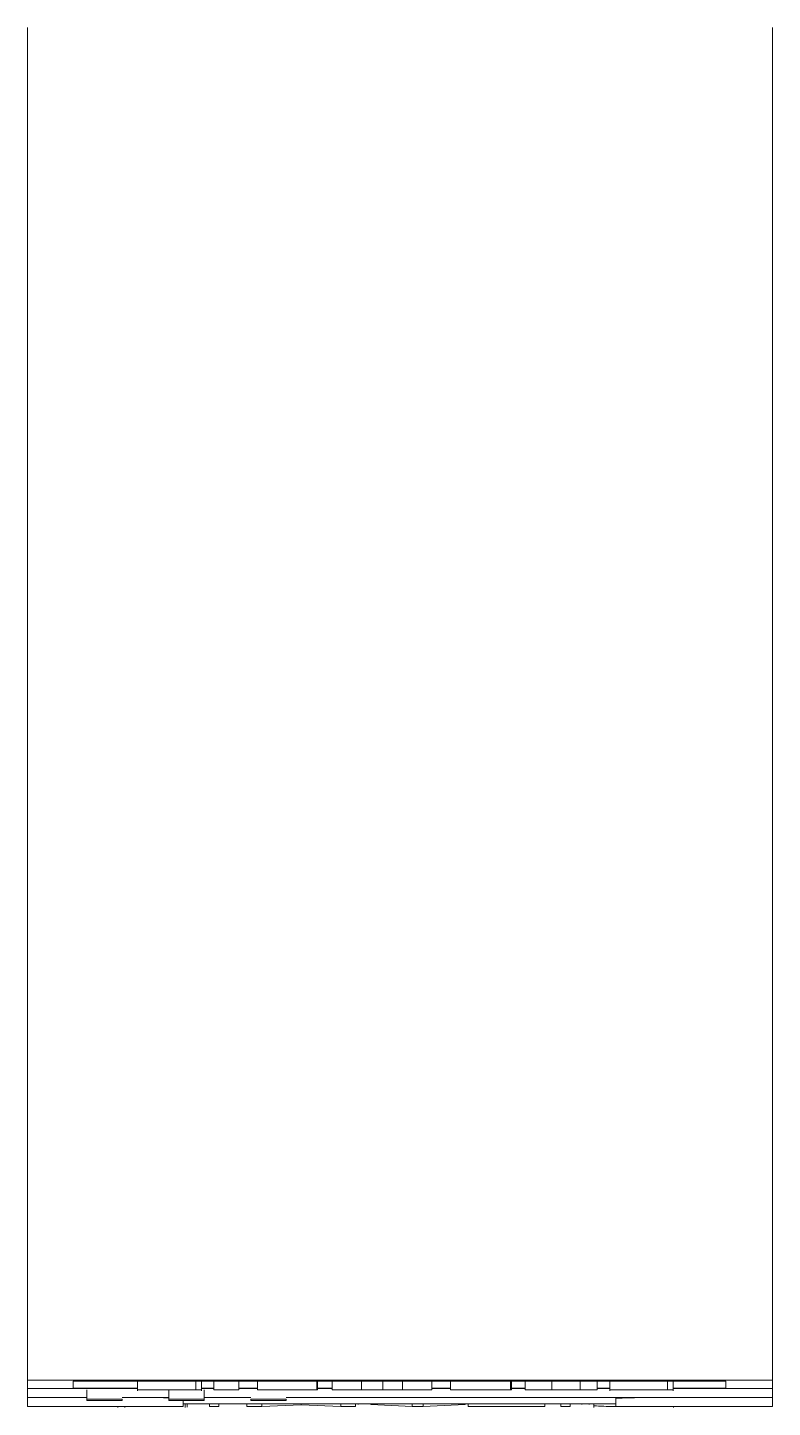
# Model space of a CAD drawing. Header units: millimetres. Extents: x 0 to 594, y 0 to 420.
# Drawn here: x 285.45 to 305.42, y 95.12 to 132.14 of the extents above; entities that cross this region are included whole.
import ezdxf

# ---------------------------------------------------------------- set-up
doc = ezdxf.new("R2010")
doc.units = ezdxf.units.MM
doc.layers.add('1', color=7, linetype='Continuous')

msp = doc.modelspace()

# ---------------------------------------------------------------- linework, layer by layer
at = {"layer": '1', "color": 7, "linetype": 'Continuous', "lineweight": 13}
for p, q in [((285.448, 95.851), (285.448, 132.141)), ((305.418, 132.141), (305.418, 95.851)), ((285.448, 95.621), (285.448, 95.851)), ((285.448, 95.851), (305.418, 95.851)), ((285.448, 95.381), (285.448, 95.621)), ((285.448, 95.621), (288.395, 95.621)), ((286.668, 95.632), (286.668, 95.821)), ((286.668, 95.821), (304.168, 95.821)), ((288.395, 95.632), (286.668, 95.632)), ((287.033, 95.339), (287.033, 95.589)), ((288.394, 95.821), (288.394, 95.56)), ((289.233, 95.339), (289.233, 95.589)), ((289.959, 95.591), (289.959, 95.821)), ((290.108, 95.56), (290.108, 95.821)), ((290.442, 95.632), (290.108, 95.632)), ((290.108, 95.621), (290.442, 95.621)), ((290.183, 95.339), (290.183, 95.589)), ((290.442, 95.591), (290.442, 95.821)), ((290.442, 95.591), (290.442, 95.591)), ((290.442, 95.591), (291.109, 95.591)), ((291.109, 95.591), (290.442, 95.591)), ((291.109, 95.591), (291.109, 95.821)), ((291.615, 95.632), (291.109, 95.632)), ((291.109, 95.621), (291.615, 95.621)), ((291.109, 95.591), (291.109, 95.591)), ((291.615, 95.591), (291.615, 95.821)), ((291.615, 95.591), (291.615, 95.591)), ((291.615, 95.591), (293.225, 95.591)), ((293.202, 95.591), (291.615, 95.591)), ((293.225, 95.591), (292.236, 95.591)), ((292.236, 95.591), (292.236, 95.591)), ((292.236, 95.591), (293.087, 95.591)), ((293.087, 95.591), (292.236, 95.591)), ((292.236, 95.591), (292.236, 95.591)), ((292.236, 95.591), (293.202, 95.591)), ((293.087, 95.591), (293.087, 95.591)), ((293.202, 95.591), (293.202, 95.821)), ((293.202, 95.591), (293.202, 95.591)), ((293.225, 95.591), (293.225, 95.821)), ((293.616, 95.632), (293.225, 95.632)), ((293.225, 95.621), (293.616, 95.621)), ((293.225, 95.591), (293.225, 95.591)), ((293.616, 95.591), (293.616, 95.821)), ((293.616, 95.591), (293.616, 95.591)), ((293.616, 95.591), (294.053, 95.591)), ((294.398, 95.591), (293.616, 95.591)), ((294.053, 95.591), (294.053, 95.591)), ((294.053, 95.591), (294.651, 95.591)), ((294.398, 95.591), (294.398, 95.821)), ((294.973, 95.591), (294.398, 95.591)), ((294.651, 95.591), (295.042, 95.591)), ((294.973, 95.591), (294.973, 95.821)), ((295.502, 95.591), (294.973, 95.591)), ((295.042, 95.591), (295.663, 95.591)), ((295.502, 95.591), (295.502, 95.821)), ((296.284, 95.591), (295.502, 95.591)), ((295.663, 95.591), (295.663, 95.591)), ((295.663, 95.591), (296.284, 95.591)), ((296.283, 95.621), (296.789, 95.621)), ((296.284, 95.591), (296.284, 95.821)), ((296.789, 95.632), (296.284, 95.632)), ((296.284, 95.591), (296.284, 95.591)), ((296.79, 95.591), (296.79, 95.821)), ((296.79, 95.591), (296.79, 95.591)), ((296.79, 95.591), (298.423, 95.591)), ((298.4, 95.591), (296.79, 95.591)), ((298.423, 95.591), (297.434, 95.591)), ((297.434, 95.591), (297.434, 95.591)), ((297.434, 95.591), (298.285, 95.591)), ((298.285, 95.591), (297.434, 95.591)), ((297.434, 95.591), (297.434, 95.591)), ((297.434, 95.591), (298.4, 95.591)), ((298.285, 95.591), (298.285, 95.591)), ((298.4, 95.591), (298.4, 95.821)), ((298.4, 95.591), (298.4, 95.591)), ((298.79, 95.632), (298.422, 95.632)), ((298.422, 95.621), (298.79, 95.621)), ((298.423, 95.591), (298.423, 95.821)), ((298.423, 95.591), (298.423, 95.591)), ((298.791, 95.591), (298.791, 95.821)), ((298.791, 95.591), (298.791, 95.591)), ((298.791, 95.591), (299.228, 95.591)), ((299.504, 95.591), (298.791, 95.591)), ((299.228, 95.591), (299.228, 95.591)), ((299.228, 95.591), (300.01, 95.591)), ((299.504, 95.591), (299.504, 95.821)), ((300.263, 95.591), (299.504, 95.591)), ((300.01, 95.591), (300.723, 95.591)), ((300.263, 95.591), (300.263, 95.821)), ((300.723, 95.591), (300.263, 95.591)), ((300.263, 95.591), (300.263, 95.591)), ((301.063, 95.632), (300.722, 95.632)), ((300.723, 95.591), (300.723, 95.821)), ((300.723, 95.621), (301.063, 95.621)), ((300.723, 95.591), (300.723, 95.591)), ((301.063, 95.821), (301.063, 95.56)), ((302.609, 95.591), (302.609, 95.821)), ((302.76, 95.56), (302.76, 95.821)), ((304.168, 95.632), (302.76, 95.632)), ((302.76, 95.621), (305.418, 95.621)), ((304.168, 95.821), (304.168, 95.632)), ((305.418, 95.851), (305.418, 95.621)), ((305.418, 95.621), (305.418, 95.381)), ((285.448, 95.381), (285.448, 95.141)), ((285.448, 95.381), (287.033, 95.381)), ((287.033, 95.307), (287.033, 95.339)), ((287.033, 95.339), (287.983, 95.339)), ((287.983, 95.307), (287.033, 95.307)), ((287.983, 95.381), (289.233, 95.381)), ((287.983, 95.339), (287.983, 95.307)), ((289.233, 95.339), (289.233, 95.307)), ((290.183, 95.339), (289.233, 95.339)), ((289.233, 95.307), (290.183, 95.307)), ((289.618, 95.141), (289.618, 95.307)), ((301.217, 95.213), (289.618, 95.213)), ((289.674, 95.118), (289.674, 95.213)), ((289.724, 95.123), (289.724, 95.213)), ((290.183, 95.381), (291.433, 95.381)), ((290.183, 95.307), (290.183, 95.339)), ((290.326, 95.139), (290.326, 95.213)), ((290.574, 95.139), (290.574, 95.213)), ((291.328, 95.139), (291.328, 95.213)), ((291.433, 95.339), (291.433, 95.307)), ((292.383, 95.339), (291.433, 95.339)), ((291.433, 95.307), (292.383, 95.307)), ((291.724, 95.139), (291.724, 95.213)), ((292.784, 95.188), (291.724, 95.139)), ((292.383, 95.381), (305.418, 95.381)), ((292.383, 95.307), (292.383, 95.339)), ((292.784, 95.188), (292.784, 95.213)), ((293.845, 95.139), (292.784, 95.188)), ((293.845, 95.139), (293.845, 95.213)), ((294.241, 95.139), (294.241, 95.213)), ((294.315, 95.199), (294.315, 95.213)), ((294.649, 95.196), (294.649, 95.213)), ((295.759, 95.139), (294.649, 95.196)), ((295.759, 95.139), (295.759, 95.213)), ((296.058, 95.139), (296.058, 95.213)), ((297.177, 95.196), (296.058, 95.139)), ((297.177, 95.196), (297.177, 95.213)), ((297.263, 95.139), (297.263, 95.213)), ((299.313, 95.139), (299.313, 95.213)), ((299.744, 95.139), (299.744, 95.213)), ((299.993, 95.139), (299.993, 95.213)), ((300.312, 95.196), (300.312, 95.213)), ((300.501, 95.196), (300.501, 95.213)), ((300.548, 95.201), (300.548, 95.213)), ((300.634, 95.213), (300.634, 95.118)), ((301.218, 95.365), (301.218, 95.381)), ((301.218, 95.141), (301.218, 95.365)), ((305.418, 95.141), (305.418, 95.381)), ((285.448, 95.141), (289.618, 95.141)), ((287.867, 95.141), (287.867, 95.118)), ((288.057, 95.141), (288.057, 95.118)), ((290.574, 95.139), (290.326, 95.139)), ((291.724, 95.139), (291.328, 95.139)), ((294.241, 95.139), (293.845, 95.139)), ((296.058, 95.139), (295.759, 95.139)), ((299.313, 95.139), (297.263, 95.139)), ((299.993, 95.139), (299.744, 95.139)), ((301.218, 95.141), (305.418, 95.141)), ((302.77, 95.118), (302.77, 95.141))]:
    msp.add_line(p, q, dxfattribs=at)
for centre, major_axis, ratio, start_param, end_param in [((307.783, 839.786), (747.078, -18.772), 0.996426, 4.712211, 4.712595), ((282.076, 878.873), (19.549, -783.498), 0.978233, 6.282654, 6.283531)]:
    msp.add_ellipse(centre, major_axis=major_axis, ratio=ratio, start_param=start_param, end_param=end_param, dxfattribs=at)
for points, knots in [([(289.959, 95.591), (289.87, 95.591), (289.712, 95.591), (289.503, 95.591), (289.302, 95.591), (289.099, 95.591), (288.884, 95.591), (288.689, 95.591), (288.522, 95.591), (288.414, 95.591), (288.385, 95.591), (288.413, 95.591), (288.515, 95.591), (288.648, 95.591), (288.803, 95.591), (288.979, 95.591), (289.174, 95.591), (289.344, 95.591), (289.449, 95.591), (289.493, 95.591), (289.464, 95.591), (289.387, 95.591), (289.294, 95.591), (289.193, 95.591), (289.093, 95.591), (288.959, 95.591), (288.794, 95.591), (288.603, 95.591), (288.479, 95.591), (288.418, 95.591)], [0, 0, 0, 0, 0.058167, 0.103291, 0.135497, 0.18739, 0.233927, 0.276573, 0.323469, 0.367574, 0.415117, 0.457643, 0.499335, 0.545023, 0.571534, 0.61311, 0.669886, 0.707355, 0.733443, 0.751236, 0.766876, 0.785371, 0.810586, 0.829835, 0.851293, 0.875106, 0.916093, 0.9575, 1, 1, 1, 1]), ([(288.418, 95.591), (288.494, 95.591), (288.643, 95.591), (288.863, 95.591), (289.091, 95.591), (289.322, 95.591), (289.552, 95.591), (289.767, 95.591), (289.956, 95.591), (290.085, 95.591), (290.119, 95.591), (290.089, 95.591), (289.988, 95.591), (289.853, 95.591), (289.696, 95.591), (289.521, 95.591), (289.327, 95.591), (289.158, 95.591), (289.054, 95.591), (289.011, 95.591), (289.033, 95.591), (289.09, 95.591), (289.161, 95.591), (289.237, 95.591), (289.311, 95.591), (289.419, 95.591), (289.566, 95.591), (289.757, 95.591), (289.889, 95.591), (289.959, 95.591)], [0, 0, 0, 0, 0.050995, 0.09847, 0.142842, 0.197361, 0.247009, 0.29309, 0.345193, 0.39189, 0.440408, 0.484338, 0.527032, 0.573288, 0.601245, 0.643101, 0.698989, 0.736572, 0.762873, 0.781014, 0.793261, 0.807604, 0.826728, 0.842361, 0.858321, 0.874793, 0.911417, 0.952987, 1, 1, 1, 1]), ([(302.609, 95.591), (302.521, 95.591), (302.364, 95.591), (302.157, 95.591), (301.96, 95.591), (301.76, 95.591), (301.549, 95.591), (301.357, 95.591), (301.191, 95.591), (301.083, 95.591), (301.053, 95.591), (301.084, 95.591), (301.187, 95.591), (301.322, 95.591), (301.478, 95.591), (301.655, 95.591), (301.85, 95.591), (302.02, 95.591), (302.125, 95.591), (302.171, 95.591), (302.141, 95.591), (302.064, 95.591), (301.968, 95.591), (301.865, 95.591), (301.764, 95.591), (301.63, 95.591), (301.466, 95.591), (301.276, 95.591), (301.152, 95.591), (301.091, 95.591)], [0, 0, 0, 0, 0.057583, 0.102541, 0.134994, 0.185598, 0.231448, 0.274046, 0.321533, 0.365446, 0.411849, 0.454176, 0.496026, 0.542215, 0.569844, 0.611753, 0.668087, 0.705885, 0.732039, 0.749567, 0.764924, 0.783472, 0.80902, 0.829572, 0.851491, 0.87493, 0.915975, 0.95744, 1, 1, 1, 1]), ([(301.091, 95.591), (301.166, 95.591), (301.315, 95.591), (301.534, 95.591), (301.761, 95.591), (301.991, 95.591), (302.219, 95.591), (302.43, 95.591), (302.615, 95.591), (302.739, 95.591), (302.771, 95.591), (302.741, 95.591), (302.641, 95.591), (302.509, 95.591), (302.355, 95.591), (302.181, 95.591), (301.989, 95.591), (301.821, 95.591), (301.716, 95.591), (301.668, 95.591), (301.719, 95.591), (301.865, 95.591), (302.036, 95.591), (302.228, 95.591), (302.417, 95.591), (302.544, 95.591), (302.609, 95.591)], [0, 0, 0, 0, 0.051177, 0.098821, 0.143351, 0.197996, 0.24762, 0.293548, 0.344848, 0.391383, 0.440309, 0.484046, 0.526614, 0.57274, 0.600034, 0.641579, 0.697513, 0.73523, 0.761625, 0.77983, 0.802755, 0.831617, 0.874986, 0.914128, 0.955604, 1, 1, 1, 1]), ([(301.26, 95.141), (301.224, 95.141), (301.086, 95.143), (300.898, 95.147), (300.739, 95.153), (300.65, 95.159), (300.634, 95.164), (300.634, 95.167), (300.634, 95.167)], [0, 0, 0, 0, 0.081281, 0.320851, 0.528235, 0.750087, 0.996134, 1, 1, 1, 1])]:
    msp.add_open_spline(points, degree=3, knots=knots, dxfattribs=at)

doc.saveas('drawing.dxf')
